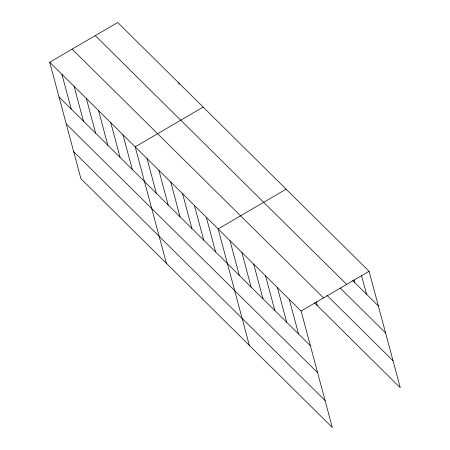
<?xml version="1.0" encoding="UTF-8"?>
<svg xmlns="http://www.w3.org/2000/svg" width="450" height="450" viewBox="0 0 450 450"><rect width="100%" height="100%" fill="white"/><g stroke="black" fill="none" stroke-linecap="round" stroke-linejoin="round"><path stroke-width="0.67" d="M49.714 62.246L301.101 311.04L332.303 427.5L80.916 178.706L49.714 62.246L117.698 22.5L369.084 271.294L400.286 387.754L314.37 302.721M203.169 107.089L135.186 146.835L166.388 263.295M286.127 189.191L218.143 228.938L249.345 345.397M301.101 311.04L369.084 271.294M352.704 280.581L378.382 305.994M95.259 35.617L346.646 284.406M340.183 288.017L385.611 332.972M326.891 295.284L393.058 360.771M72.146 49.129L323.533 297.923M59.012 96.947L310.399 345.741M66.24 123.93L317.627 372.724M73.688 151.729L325.074 400.517M361.524 275.58L366.531 294.266M353.964 279.866L354.679 282.538M316.249 301.607L317.329 305.651M289.249 299.312L298.547 334.012M277.397 287.584L286.695 322.284M265.545 275.85L274.843 310.556M253.693 264.122L262.991 298.828M241.841 252.394L251.139 287.094M229.989 240.666L239.287 275.366M178.746 82.918L179.106 84.257M206.291 217.209L215.589 251.91M194.439 205.481L203.737 240.182M182.588 193.753L191.886 228.454M170.736 182.019L180.034 216.726M158.884 170.291L168.182 204.998M147.032 158.563L156.33 193.264M122.974 134.752L132.272 169.453M110.762 122.67L120.06 157.371M98.55 110.582L107.848 145.282M86.344 98.499L95.642 133.2M74.132 86.417L83.43 121.117M61.92 74.329L71.218 109.035"/></g></svg>
